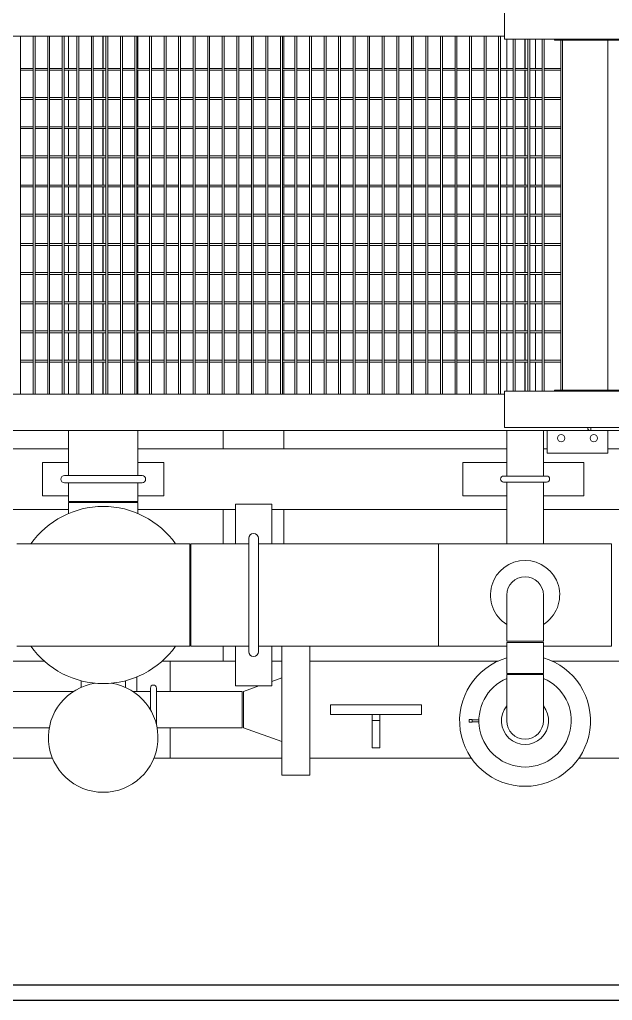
# Model space of a CAD drawing. Header units: millimetres. Extents: x 553637 to 584936, y 5008 to 53898.
# Drawn here: x 561090 to 562068, y 11144 to 12761 of the extents above; entities that cross this region are included whole.
import ezdxf

# ---------------------------------------------------------------- set-up
doc = ezdxf.new("R2010")
doc.units = ezdxf.units.MM
doc.header["$LTSCALE"] = 10
doc.header["$MEASUREMENT"] = 0
doc.layers.add('8', color=8, linetype='Continuous')

# ---------------------------------------------------------------- blocks, each defined once
blk = doc.blocks.new('A$C79EB0E72')
at = {"layer": '8', "lineweight": 25}
for points in [[(7675.2, -2410.1), (7675.2, -4775.1), (125, -4775.1), (125, -2410.1)], [(7650.2, -2410.1), (7650.2, -4750.1), (150, -4750.1), (150, -2410.1)]]:
    blk.add_lwpolyline(points, dxfattribs=at)
blk = doc.blocks.new('mf_900')
at = {"layer": '8', "lineweight": -2}
for p, q in [((192107.8, 8373), (192107.8, 8433)), ((192107.8, 8378), (189523.3, 8378)), ((191305.9, 8378), (191309.1, 8378)), ((191309.1, 7788), (191309.1, 8378)), ((191329.9, 7788), (191329.9, 8378)), ((191329.9, 8378), (191333.1, 8378)), ((191333.1, 7788), (191333.1, 8378)), ((191353.9, 7788), (191353.9, 8378)), ((191353.9, 8378), (191357.1, 8378)), ((191357.1, 7788), (191357.1, 8378)), ((191377.9, 7788), (191377.9, 8378)), ((191377.9, 8378), (191381.1, 8378)), ((191381.1, 7788), (191381.1, 8378)), ((191388.4, 8378), (191388.4, 8325.1)), ((191401.9, 7788), (191401.9, 8378)), ((191401.9, 8378), (191405.1, 8378)), ((191405.1, 7788), (191405.1, 8378)), ((191425.9, 7788), (191425.9, 8378)), ((191425.9, 8378), (191429.1, 8378)), ((191429.1, 7788), (191429.1, 8378)), ((191449.9, 7788), (191449.9, 8378)), ((191449.9, 8378), (191453.1, 8378)), ((191453.1, 7788), (191453.1, 8378)), ((191473.9, 7788), (191473.9, 8378)), ((191473.9, 8378), (191477.1, 8378)), ((191477.1, 7788), (191477.1, 8378)), ((191497.9, 7788), (191497.9, 8378)), ((191497.9, 8378), (191501.1, 8378)), ((191501.1, 7788), (191501.1, 8378)), ((191502.7, 8378), (191502.7, 8325.1)), ((191521.9, 7788), (191521.9, 8378)), ((191521.9, 8378), (191525.1, 8378)), ((191525.1, 7788), (191525.1, 8378)), ((191545.9, 7788), (191545.9, 8378)), ((191545.9, 8378), (191549.1, 8378)), ((191549.1, 7788), (191549.1, 8378)), ((191569.9, 7788), (191569.9, 8378)), ((191569.9, 8378), (191573.1, 8378)), ((191573.1, 7788), (191573.1, 8378)), ((191593.9, 7788), (191593.9, 8378)), ((191593.9, 8378), (191597.1, 8378)), ((191597.1, 7788), (191597.1, 8378)), ((191617.9, 7788), (191617.9, 8378)), ((191617.9, 8378), (191621.1, 8378)), ((191621.1, 7788), (191621.1, 8378)), ((191641.9, 7788), (191641.9, 8378)), ((191641.9, 8378), (191645.1, 8378)), ((191645.1, 7788), (191645.1, 8378)), ((191665.9, 7788), (191665.9, 8378)), ((191665.9, 8378), (191669.1, 8378)), ((191669.1, 7788), (191669.1, 8378)), ((191689.9, 7788), (191689.9, 8378)), ((191689.9, 8378), (191693.1, 8378)), ((191693.1, 7788), (191693.1, 8378)), ((191713.9, 7788), (191713.9, 8378)), ((191713.9, 8378), (191717.1, 8378)), ((191717.1, 7788), (191717.1, 8378)), ((191737.9, 7788), (191737.9, 8378)), ((191737.9, 8378), (191741.1, 8378)), ((191741.1, 7788), (191741.1, 8378)), ((191743.5, 8325.1), (191743.5, 8378)), ((191761.9, 7788), (191761.9, 8378)), ((191761.9, 8378), (191765.1, 8378)), ((191765.1, 7788), (191765.1, 8378)), ((191785.9, 7788), (191785.9, 8378)), ((191785.9, 8378), (191789.1, 8378)), ((191789.1, 7788), (191789.1, 8378)), ((191809.9, 7788), (191809.9, 8378)), ((191809.9, 8378), (191813.1, 8378)), ((191813.1, 7788), (191813.1, 8378)), ((191833.9, 7788), (191833.9, 8378)), ((191833.9, 8378), (191837.1, 8378)), ((191837.1, 7788), (191837.1, 8378)), ((191857.9, 7788), (191857.9, 8378)), ((191857.9, 8378), (191861.1, 8378)), ((191861.1, 7788), (191861.1, 8378)), ((191881.9, 7788), (191881.9, 8378)), ((191881.9, 8378), (191885.1, 8378)), ((191885.1, 7788), (191885.1, 8378)), ((191905.9, 7788), (191905.9, 8378)), ((191905.9, 8378), (191909.1, 8378)), ((191909.1, 7788), (191909.1, 8378)), ((191929.9, 7788), (191929.9, 8378)), ((191929.9, 8378), (191933.1, 8378)), ((191933.1, 7788), (191933.1, 8378)), ((191953.9, 7788), (191953.9, 8378)), ((191953.9, 8378), (191957.1, 8378)), ((191957.1, 7788), (191957.1, 8378)), ((191977.9, 7788), (191977.9, 8378)), ((191977.9, 8378), (191981.1, 8378)), ((191981.1, 7788), (191981.1, 8378)), ((192001.9, 7788), (192001.9, 8378)), ((192001.9, 8378), (192005.1, 8378)), ((192005.1, 7788), (192005.1, 8378)), ((192025.9, 7788), (192025.9, 8378)), ((192025.9, 8378), (192029.1, 8378)), ((192029.1, 7788), (192029.1, 8378)), ((192049.9, 7788), (192049.9, 8378)), ((192049.9, 8378), (192053.1, 8378)), ((192053.1, 7788), (192053.1, 8378)), ((192073.9, 7788), (192073.9, 8378)), ((192073.9, 8378), (192077.1, 8378)), ((192077.1, 7788), (192077.1, 8378)), ((192097.9, 7788), (192097.9, 8378)), ((192097.9, 8378), (192101.1, 8378)), ((192101.1, 7788), (192101.1, 8378)), ((192574.8, 8373), (192107.8, 8373)), ((192111.3, 8373), (192111.3, 8325.1)), ((192121.9, 7793), (192121.9, 8373)), ((192125.1, 7793), (192125.1, 8373)), ((192145.9, 7793), (192145.9, 8373)), ((192149.1, 7793), (192149.1, 8373)), ((192158.5, 8325.1), (192158.5, 8373)), ((192169.9, 7793), (192169.9, 8373)), ((192173.1, 7793), (192173.1, 8373)), ((192189.8, 8371.6), (192189.8, 8373)), ((192663.8, 8371.6), (192189.8, 8371.6)), ((192200.3, 7794.4), (192200.3, 8371.6)), ((192203.5, 7794.4), (192203.5, 8371.6)), ((192278.1, 7794.4), (192278.1, 8371.6)), ((191329.9, 8325.1), (191309.1, 8325.1)), ((191309.1, 8322), (191329.9, 8322)), ((191353.9, 8325.1), (191333.1, 8325.1)), ((191333.1, 8322), (191353.9, 8322)), ((191377.9, 8325.1), (191357.1, 8325.1)), ((191357.1, 8322), (191377.9, 8322)), ((191401.9, 8325.1), (191381.1, 8325.1)), ((191381.1, 8322), (191401.9, 8322)), ((191388.4, 8322), (191388.4, 8277)), ((191425.9, 8325.1), (191405.1, 8325.1)), ((191405.1, 8322), (191425.9, 8322)), ((191449.9, 8325.1), (191429.1, 8325.1)), ((191429.1, 8322), (191449.9, 8322)), ((191473.9, 8325.1), (191453.1, 8325.1)), ((191453.1, 8322), (191473.9, 8322)), ((191497.9, 8325.1), (191477.1, 8325.1)), ((191477.1, 8322), (191497.9, 8322)), ((191521.9, 8325.1), (191501.1, 8325.1)), ((191501.1, 8322), (191521.9, 8322)), ((191502.7, 8322), (191502.7, 8277)), ((191545.9, 8325.1), (191525.1, 8325.1)), ((191525.1, 8322), (191545.9, 8322)), ((191569.9, 8325.1), (191549.1, 8325.1)), ((191549.1, 8322), (191569.9, 8322)), ((191593.9, 8325.1), (191573.1, 8325.1)), ((191573.1, 8322), (191593.9, 8322)), ((191617.9, 8325.1), (191597.1, 8325.1)), ((191597.1, 8322), (191617.9, 8322)), ((191641.9, 8325.1), (191621.1, 8325.1)), ((191621.1, 8322), (191641.9, 8322)), ((191665.9, 8325.1), (191645.1, 8325.1)), ((191645.1, 8322), (191665.9, 8322)), ((191689.9, 8325.1), (191669.1, 8325.1)), ((191669.1, 8322), (191689.9, 8322)), ((191713.9, 8325.1), (191693.1, 8325.1)), ((191693.1, 8322), (191713.9, 8322)), ((191737.9, 8325.1), (191717.1, 8325.1)), ((191717.1, 8322), (191737.9, 8322)), ((191761.9, 8325.1), (191741.1, 8325.1)), ((191741.1, 8322), (191761.9, 8322)), ((191743.5, 8277), (191743.5, 8322)), ((191785.9, 8325.1), (191765.1, 8325.1)), ((191765.1, 8322), (191785.9, 8322)), ((191809.9, 8325.1), (191789.1, 8325.1)), ((191789.1, 8322), (191809.9, 8322)), ((191833.9, 8325.1), (191813.1, 8325.1)), ((191813.1, 8322), (191833.9, 8322)), ((191857.9, 8325.1), (191837.1, 8325.1)), ((191837.1, 8322), (191857.9, 8322)), ((191881.9, 8325.1), (191861.1, 8325.1)), ((191861.1, 8322), (191881.9, 8322)), ((191905.9, 8325.1), (191885.1, 8325.1)), ((191885.1, 8322), (191905.9, 8322)), ((191929.9, 8325.1), (191909.1, 8325.1)), ((191909.1, 8322), (191929.9, 8322)), ((191953.9, 8325.1), (191933.1, 8325.1)), ((191933.1, 8322), (191953.9, 8322)), ((191977.9, 8325.1), (191957.1, 8325.1)), ((191957.1, 8322), (191977.9, 8322)), ((192001.9, 8325.1), (191981.1, 8325.1)), ((191981.1, 8322), (192001.9, 8322)), ((192025.9, 8325.1), (192005.1, 8325.1)), ((192005.1, 8322), (192025.9, 8322)), ((192049.9, 8325.1), (192029.1, 8325.1)), ((192029.1, 8322), (192049.9, 8322)), ((192073.9, 8325.1), (192053.1, 8325.1)), ((192053.1, 8322), (192073.9, 8322)), ((192097.9, 8325.1), (192077.1, 8325.1)), ((192077.1, 8322), (192097.9, 8322)), ((192121.9, 8325.1), (192101.1, 8325.1)), ((192101.1, 8322), (192121.9, 8322)), ((192111.3, 8322), (192111.3, 8277)), ((192145.9, 8325.1), (192125.1, 8325.1)), ((192125.1, 8322), (192145.9, 8322)), ((192169.9, 8325.1), (192149.1, 8325.1)), ((192149.1, 8322), (192169.9, 8322)), ((192158.5, 8277), (192158.5, 8322)), ((192200.3, 8325.1), (192173.1, 8325.1)), ((192173.1, 8322), (192200.3, 8322)), ((191329.9, 8277), (191309.1, 8277)), ((191309.1, 8273.8), (191329.9, 8273.8)), ((191353.9, 8277), (191333.1, 8277)), ((191333.1, 8273.8), (191353.9, 8273.8)), ((191377.9, 8277), (191357.1, 8277)), ((191357.1, 8273.8), (191377.9, 8273.8)), ((191401.9, 8277), (191381.1, 8277)), ((191381.1, 8273.8), (191401.9, 8273.8)), ((191388.4, 8273.8), (191388.4, 8228.9)), ((191425.9, 8277), (191405.1, 8277)), ((191405.1, 8273.8), (191425.9, 8273.8)), ((191449.9, 8277), (191429.1, 8277)), ((191429.1, 8273.8), (191449.9, 8273.8)), ((191473.9, 8277), (191453.1, 8277)), ((191453.1, 8273.8), (191473.9, 8273.8)), ((191497.9, 8277), (191477.1, 8277)), ((191477.1, 8273.8), (191497.9, 8273.8)), ((191521.9, 8277), (191501.1, 8277)), ((191501.1, 8273.8), (191521.9, 8273.8)), ((191502.7, 8273.8), (191502.7, 8228.9)), ((191545.9, 8277), (191525.1, 8277)), ((191525.1, 8273.8), (191545.9, 8273.8)), ((191569.9, 8277), (191549.1, 8277)), ((191549.1, 8273.8), (191569.9, 8273.8)), ((191593.9, 8277), (191573.1, 8277)), ((191573.1, 8273.8), (191593.9, 8273.8)), ((191617.9, 8277), (191597.1, 8277)), ((191597.1, 8273.8), (191617.9, 8273.8)), ((191641.9, 8277), (191621.1, 8277)), ((191621.1, 8273.8), (191641.9, 8273.8)), ((191665.9, 8277), (191645.1, 8277)), ((191645.1, 8273.8), (191665.9, 8273.8)), ((191689.9, 8277), (191669.1, 8277)), ((191669.1, 8273.8), (191689.9, 8273.8)), ((191713.9, 8277), (191693.1, 8277)), ((191693.1, 8273.8), (191713.9, 8273.8)), ((191737.9, 8277), (191717.1, 8277)), ((191717.1, 8273.8), (191737.9, 8273.8)), ((191761.9, 8277), (191741.1, 8277)), ((191741.1, 8273.8), (191761.9, 8273.8)), ((191743.5, 8228.9), (191743.5, 8273.8)), ((191785.9, 8277), (191765.1, 8277)), ((191765.1, 8273.8), (191785.9, 8273.8)), ((191809.9, 8277), (191789.1, 8277)), ((191789.1, 8273.8), (191809.9, 8273.8)), ((191833.9, 8277), (191813.1, 8277)), ((191813.1, 8273.8), (191833.9, 8273.8)), ((191857.9, 8277), (191837.1, 8277)), ((191837.1, 8273.8), (191857.9, 8273.8)), ((191881.9, 8277), (191861.1, 8277)), ((191861.1, 8273.8), (191881.9, 8273.8)), ((191905.9, 8277), (191885.1, 8277)), ((191885.1, 8273.8), (191905.9, 8273.8)), ((191929.9, 8277), (191909.1, 8277)), ((191909.1, 8273.8), (191929.9, 8273.8)), ((191953.9, 8277), (191933.1, 8277)), ((191933.1, 8273.8), (191953.9, 8273.8)), ((191977.9, 8277), (191957.1, 8277)), ((191957.1, 8273.8), (191977.9, 8273.8)), ((192001.9, 8277), (191981.1, 8277)), ((191981.1, 8273.8), (192001.9, 8273.8)), ((192025.9, 8277), (192005.1, 8277)), ((192005.1, 8273.8), (192025.9, 8273.8)), ((192049.9, 8277), (192029.1, 8277)), ((192029.1, 8273.8), (192049.9, 8273.8)), ((192073.9, 8277), (192053.1, 8277)), ((192053.1, 8273.8), (192073.9, 8273.8)), ((192097.9, 8277), (192077.1, 8277)), ((192077.1, 8273.8), (192097.9, 8273.8)), ((192121.9, 8277), (192101.1, 8277)), ((192101.1, 8273.8), (192121.9, 8273.8)), ((192111.3, 8273.8), (192111.3, 8228.9)), ((192145.9, 8277), (192125.1, 8277)), ((192125.1, 8273.8), (192145.9, 8273.8)), ((192169.9, 8277), (192149.1, 8277)), ((192149.1, 8273.8), (192169.9, 8273.8)), ((192158.5, 8228.9), (192158.5, 8273.8)), ((192200.3, 8277), (192173.1, 8277)), ((192173.1, 8273.8), (192200.3, 8273.8)), ((191329.9, 8228.9), (191309.1, 8228.9)), ((191309.1, 8225.7), (191329.9, 8225.7)), ((191353.9, 8228.9), (191333.1, 8228.9)), ((191333.1, 8225.7), (191353.9, 8225.7)), ((191377.9, 8228.9), (191357.1, 8228.9)), ((191357.1, 8225.7), (191377.9, 8225.7)), ((191401.9, 8228.9), (191381.1, 8228.9)), ((191381.1, 8225.7), (191401.9, 8225.7)), ((191388.4, 8225.7), (191388.4, 8180.8)), ((191425.9, 8228.9), (191405.1, 8228.9)), ((191405.1, 8225.7), (191425.9, 8225.7)), ((191449.9, 8228.9), (191429.1, 8228.9)), ((191429.1, 8225.7), (191449.9, 8225.7)), ((191473.9, 8228.9), (191453.1, 8228.9)), ((191453.1, 8225.7), (191473.9, 8225.7)), ((191497.9, 8228.9), (191477.1, 8228.9)), ((191477.1, 8225.7), (191497.9, 8225.7)), ((191521.9, 8228.9), (191501.1, 8228.9)), ((191501.1, 8225.7), (191521.9, 8225.7)), ((191502.7, 8225.7), (191502.7, 8180.8)), ((191545.9, 8228.9), (191525.1, 8228.9)), ((191525.1, 8225.7), (191545.9, 8225.7)), ((191569.9, 8228.9), (191549.1, 8228.9)), ((191549.1, 8225.7), (191569.9, 8225.7)), ((191593.9, 8228.9), (191573.1, 8228.9)), ((191573.1, 8225.7), (191593.9, 8225.7)), ((191617.9, 8228.9), (191597.1, 8228.9)), ((191597.1, 8225.7), (191617.9, 8225.7)), ((191641.9, 8228.9), (191621.1, 8228.9)), ((191621.1, 8225.7), (191641.9, 8225.7)), ((191665.9, 8228.9), (191645.1, 8228.9)), ((191645.1, 8225.7), (191665.9, 8225.7)), ((191689.9, 8228.9), (191669.1, 8228.9)), ((191669.1, 8225.7), (191689.9, 8225.7)), ((191713.9, 8228.9), (191693.1, 8228.9)), ((191693.1, 8225.7), (191713.9, 8225.7)), ((191737.9, 8228.9), (191717.1, 8228.9)), ((191717.1, 8225.7), (191737.9, 8225.7)), ((191761.9, 8228.9), (191741.1, 8228.9)), ((191741.1, 8225.7), (191761.9, 8225.7)), ((191743.5, 8180.8), (191743.5, 8225.7)), ((191785.9, 8228.9), (191765.1, 8228.9)), ((191765.1, 8225.7), (191785.9, 8225.7)), ((191809.9, 8228.9), (191789.1, 8228.9)), ((191789.1, 8225.7), (191809.9, 8225.7)), ((191833.9, 8228.9), (191813.1, 8228.9)), ((191813.1, 8225.7), (191833.9, 8225.7)), ((191857.9, 8228.9), (191837.1, 8228.9)), ((191837.1, 8225.7), (191857.9, 8225.7)), ((191881.9, 8228.9), (191861.1, 8228.9)), ((191861.1, 8225.7), (191881.9, 8225.7)), ((191905.9, 8228.9), (191885.1, 8228.9)), ((191885.1, 8225.7), (191905.9, 8225.7)), ((191929.9, 8228.9), (191909.1, 8228.9)), ((191909.1, 8225.7), (191929.9, 8225.7)), ((191953.9, 8228.9), (191933.1, 8228.9)), ((191933.1, 8225.7), (191953.9, 8225.7)), ((191977.9, 8228.9), (191957.1, 8228.9)), ((191957.1, 8225.7), (191977.9, 8225.7)), ((192001.9, 8228.9), (191981.1, 8228.9)), ((191981.1, 8225.7), (192001.9, 8225.7)), ((192025.9, 8228.9), (192005.1, 8228.9)), ((192005.1, 8225.7), (192025.9, 8225.7)), ((192049.9, 8228.9), (192029.1, 8228.9)), ((192029.1, 8225.7), (192049.9, 8225.7)), ((192073.9, 8228.9), (192053.1, 8228.9)), ((192053.1, 8225.7), (192073.9, 8225.7)), ((192097.9, 8228.9), (192077.1, 8228.9)), ((192077.1, 8225.7), (192097.9, 8225.7)), ((192121.9, 8228.9), (192101.1, 8228.9)), ((192101.1, 8225.7), (192121.9, 8225.7)), ((192111.3, 8225.7), (192111.3, 8180.8)), ((192145.9, 8228.9), (192125.1, 8228.9)), ((192125.1, 8225.7), (192145.9, 8225.7)), ((192169.9, 8228.9), (192149.1, 8228.9)), ((192149.1, 8225.7), (192169.9, 8225.7)), ((192158.5, 8180.8), (192158.5, 8225.7)), ((192200.3, 8228.9), (192173.1, 8228.9)), ((192173.1, 8225.7), (192200.3, 8225.7)), ((191329.9, 8180.8), (191309.1, 8180.8)), ((191309.1, 8177.6), (191329.9, 8177.6)), ((191353.9, 8180.8), (191333.1, 8180.8)), ((191333.1, 8177.6), (191353.9, 8177.6)), ((191377.9, 8180.8), (191357.1, 8180.8)), ((191357.1, 8177.6), (191377.9, 8177.6)), ((191401.9, 8180.8), (191381.1, 8180.8)), ((191381.1, 8177.6), (191401.9, 8177.6)), ((191388.4, 8177.6), (191388.4, 8132.7)), ((191425.9, 8180.8), (191405.1, 8180.8)), ((191405.1, 8177.6), (191425.9, 8177.6)), ((191449.9, 8180.8), (191429.1, 8180.8)), ((191429.1, 8177.6), (191449.9, 8177.6)), ((191473.9, 8180.8), (191453.1, 8180.8)), ((191453.1, 8177.6), (191473.9, 8177.6)), ((191497.9, 8180.8), (191477.1, 8180.8)), ((191477.1, 8177.6), (191497.9, 8177.6)), ((191521.9, 8180.8), (191501.1, 8180.8)), ((191501.1, 8177.6), (191521.9, 8177.6)), ((191502.7, 8177.6), (191502.7, 8132.7)), ((191545.9, 8180.8), (191525.1, 8180.8)), ((191525.1, 8177.6), (191545.9, 8177.6)), ((191569.9, 8180.8), (191549.1, 8180.8)), ((191549.1, 8177.6), (191569.9, 8177.6)), ((191593.9, 8180.8), (191573.1, 8180.8)), ((191573.1, 8177.6), (191593.9, 8177.6)), ((191617.9, 8180.8), (191597.1, 8180.8)), ((191597.1, 8177.6), (191617.9, 8177.6)), ((191641.9, 8180.8), (191621.1, 8180.8)), ((191621.1, 8177.6), (191641.9, 8177.6)), ((191665.9, 8180.8), (191645.1, 8180.8)), ((191645.1, 8177.6), (191665.9, 8177.6)), ((191689.9, 8180.8), (191669.1, 8180.8)), ((191669.1, 8177.6), (191689.9, 8177.6)), ((191713.9, 8180.8), (191693.1, 8180.8)), ((191693.1, 8177.6), (191713.9, 8177.6)), ((191737.9, 8180.8), (191717.1, 8180.8)), ((191717.1, 8177.6), (191737.9, 8177.6)), ((191761.9, 8180.8), (191741.1, 8180.8)), ((191741.1, 8177.6), (191761.9, 8177.6)), ((191743.5, 8132.7), (191743.5, 8177.6)), ((191785.9, 8180.8), (191765.1, 8180.8)), ((191765.1, 8177.6), (191785.9, 8177.6)), ((191809.9, 8180.8), (191789.1, 8180.8)), ((191789.1, 8177.6), (191809.9, 8177.6)), ((191833.9, 8180.8), (191813.1, 8180.8)), ((191813.1, 8177.6), (191833.9, 8177.6)), ((191857.9, 8180.8), (191837.1, 8180.8)), ((191837.1, 8177.6), (191857.9, 8177.6)), ((191881.9, 8180.8), (191861.1, 8180.8)), ((191861.1, 8177.6), (191881.9, 8177.6)), ((191905.9, 8180.8), (191885.1, 8180.8)), ((191885.1, 8177.6), (191905.9, 8177.6)), ((191929.9, 8180.8), (191909.1, 8180.8)), ((191909.1, 8177.6), (191929.9, 8177.6)), ((191953.9, 8180.8), (191933.1, 8180.8)), ((191933.1, 8177.6), (191953.9, 8177.6)), ((191977.9, 8180.8), (191957.1, 8180.8)), ((191957.1, 8177.6), (191977.9, 8177.6)), ((192001.9, 8180.8), (191981.1, 8180.8)), ((191981.1, 8177.6), (192001.9, 8177.6)), ((192025.9, 8180.8), (192005.1, 8180.8)), ((192005.1, 8177.6), (192025.9, 8177.6)), ((192049.9, 8180.8), (192029.1, 8180.8)), ((192029.1, 8177.6), (192049.9, 8177.6)), ((192073.9, 8180.8), (192053.1, 8180.8)), ((192053.1, 8177.6), (192073.9, 8177.6)), ((192097.9, 8180.8), (192077.1, 8180.8)), ((192077.1, 8177.6), (192097.9, 8177.6)), ((192121.9, 8180.8), (192101.1, 8180.8)), ((192101.1, 8177.6), (192121.9, 8177.6)), ((192111.3, 8177.6), (192111.3, 8132.7)), ((192145.9, 8180.8), (192125.1, 8180.8)), ((192125.1, 8177.6), (192145.9, 8177.6)), ((192169.9, 8180.8), (192149.1, 8180.8)), ((192149.1, 8177.6), (192169.9, 8177.6)), ((192158.5, 8132.7), (192158.5, 8177.6)), ((192200.3, 8180.8), (192173.1, 8180.8)), ((192173.1, 8177.6), (192200.3, 8177.6)), ((191329.9, 8132.7), (191309.1, 8132.7)), ((191309.1, 8129.5), (191329.9, 8129.5)), ((191353.9, 8132.7), (191333.1, 8132.7)), ((191333.1, 8129.5), (191353.9, 8129.5)), ((191377.9, 8132.7), (191357.1, 8132.7)), ((191357.1, 8129.5), (191377.9, 8129.5)), ((191401.9, 8132.7), (191381.1, 8132.7)), ((191381.1, 8129.5), (191401.9, 8129.5)), ((191388.4, 8129.5), (191388.4, 8084.6)), ((191425.9, 8132.7), (191405.1, 8132.7)), ((191405.1, 8129.5), (191425.9, 8129.5)), ((191449.9, 8132.7), (191429.1, 8132.7)), ((191429.1, 8129.5), (191449.9, 8129.5)), ((191473.9, 8132.7), (191453.1, 8132.7)), ((191453.1, 8129.5), (191473.9, 8129.5)), ((191497.9, 8132.7), (191477.1, 8132.7)), ((191477.1, 8129.5), (191497.9, 8129.5)), ((191521.9, 8132.7), (191501.1, 8132.7)), ((191501.1, 8129.5), (191521.9, 8129.5)), ((191502.7, 8129.5), (191502.7, 8084.6)), ((191545.9, 8132.7), (191525.1, 8132.7)), ((191525.1, 8129.5), (191545.9, 8129.5)), ((191569.9, 8132.7), (191549.1, 8132.7)), ((191549.1, 8129.5), (191569.9, 8129.5)), ((191593.9, 8132.7), (191573.1, 8132.7)), ((191573.1, 8129.5), (191593.9, 8129.5)), ((191617.9, 8132.7), (191597.1, 8132.7)), ((191597.1, 8129.5), (191617.9, 8129.5)), ((191641.9, 8132.7), (191621.1, 8132.7)), ((191621.1, 8129.5), (191641.9, 8129.5)), ((191665.9, 8132.7), (191645.1, 8132.7)), ((191645.1, 8129.5), (191665.9, 8129.5)), ((191689.9, 8132.7), (191669.1, 8132.7)), ((191669.1, 8129.5), (191689.9, 8129.5)), ((191713.9, 8132.7), (191693.1, 8132.7)), ((191693.1, 8129.5), (191713.9, 8129.5)), ((191737.9, 8132.7), (191717.1, 8132.7)), ((191717.1, 8129.5), (191737.9, 8129.5)), ((191761.9, 8132.7), (191741.1, 8132.7)), ((191741.1, 8129.5), (191761.9, 8129.5)), ((191743.5, 8084.6), (191743.5, 8129.5)), ((191785.9, 8132.7), (191765.1, 8132.7)), ((191765.1, 8129.5), (191785.9, 8129.5)), ((191809.9, 8132.7), (191789.1, 8132.7)), ((191789.1, 8129.5), (191809.9, 8129.5)), ((191833.9, 8132.7), (191813.1, 8132.7)), ((191813.1, 8129.5), (191833.9, 8129.5)), ((191857.9, 8132.7), (191837.1, 8132.7)), ((191837.1, 8129.5), (191857.9, 8129.5)), ((191881.9, 8132.7), (191861.1, 8132.7)), ((191861.1, 8129.5), (191881.9, 8129.5)), ((191905.9, 8132.7), (191885.1, 8132.7)), ((191885.1, 8129.5), (191905.9, 8129.5)), ((191929.9, 8132.7), (191909.1, 8132.7)), ((191909.1, 8129.5), (191929.9, 8129.5)), ((191953.9, 8132.7), (191933.1, 8132.7)), ((191933.1, 8129.5), (191953.9, 8129.5)), ((191977.9, 8132.7), (191957.1, 8132.7)), ((191957.1, 8129.5), (191977.9, 8129.5)), ((192001.9, 8132.7), (191981.1, 8132.7)), ((191981.1, 8129.5), (192001.9, 8129.5)), ((192025.9, 8132.7), (192005.1, 8132.7)), ((192005.1, 8129.5), (192025.9, 8129.5)), ((192049.9, 8132.7), (192029.1, 8132.7)), ((192029.1, 8129.5), (192049.9, 8129.5)), ((192073.9, 8132.7), (192053.1, 8132.7)), ((192053.1, 8129.5), (192073.9, 8129.5)), ((192097.9, 8132.7), (192077.1, 8132.7)), ((192077.1, 8129.5), (192097.9, 8129.5)), ((192121.9, 8132.7), (192101.1, 8132.7)), ((192101.1, 8129.5), (192121.9, 8129.5)), ((192111.3, 8129.5), (192111.3, 8084.6)), ((192145.9, 8132.7), (192125.1, 8132.7)), ((192125.1, 8129.5), (192145.9, 8129.5)), ((192169.9, 8132.7), (192149.1, 8132.7)), ((192149.1, 8129.5), (192169.9, 8129.5)), ((192158.5, 8084.6), (192158.5, 8129.5)), ((192200.3, 8132.7), (192173.1, 8132.7)), ((192173.1, 8129.5), (192200.3, 8129.5)), ((191329.9, 8084.6), (191309.1, 8084.6)), ((191309.1, 8081.4), (191329.9, 8081.4)), ((191353.9, 8084.6), (191333.1, 8084.6)), ((191333.1, 8081.4), (191353.9, 8081.4)), ((191377.9, 8084.6), (191357.1, 8084.6)), ((191357.1, 8081.4), (191377.9, 8081.4)), ((191401.9, 8084.6), (191381.1, 8084.6)), ((191381.1, 8081.4), (191401.9, 8081.4)), ((191388.4, 8081.4), (191388.4, 8036.5)), ((191425.9, 8084.6), (191405.1, 8084.6)), ((191405.1, 8081.4), (191425.9, 8081.4)), ((191449.9, 8084.6), (191429.1, 8084.6)), ((191429.1, 8081.4), (191449.9, 8081.4)), ((191473.9, 8084.6), (191453.1, 8084.6)), ((191453.1, 8081.4), (191473.9, 8081.4)), ((191497.9, 8084.6), (191477.1, 8084.6)), ((191477.1, 8081.4), (191497.9, 8081.4)), ((191521.9, 8084.6), (191501.1, 8084.6)), ((191501.1, 8081.4), (191521.9, 8081.4)), ((191502.7, 8081.4), (191502.7, 8036.5)), ((191545.9, 8084.6), (191525.1, 8084.6)), ((191525.1, 8081.4), (191545.9, 8081.4)), ((191569.9, 8084.6), (191549.1, 8084.6)), ((191549.1, 8081.4), (191569.9, 8081.4)), ((191593.9, 8084.6), (191573.1, 8084.6)), ((191573.1, 8081.4), (191593.9, 8081.4)), ((191617.9, 8084.6), (191597.1, 8084.6)), ((191597.1, 8081.4), (191617.9, 8081.4)), ((191641.9, 8084.6), (191621.1, 8084.6)), ((191621.1, 8081.4), (191641.9, 8081.4)), ((191665.9, 8084.6), (191645.1, 8084.6)), ((191645.1, 8081.4), (191665.9, 8081.4)), ((191689.9, 8084.6), (191669.1, 8084.6)), ((191669.1, 8081.4), (191689.9, 8081.4)), ((191713.9, 8084.6), (191693.1, 8084.6)), ((191693.1, 8081.4), (191713.9, 8081.4)), ((191737.9, 8084.6), (191717.1, 8084.6)), ((191717.1, 8081.4), (191737.9, 8081.4)), ((191761.9, 8084.6), (191741.1, 8084.6)), ((191741.1, 8081.4), (191761.9, 8081.4)), ((191743.5, 8036.5), (191743.5, 8081.4)), ((191785.9, 8084.6), (191765.1, 8084.6)), ((191765.1, 8081.4), (191785.9, 8081.4)), ((191809.9, 8084.6), (191789.1, 8084.6)), ((191789.1, 8081.4), (191809.9, 8081.4)), ((191833.9, 8084.6), (191813.1, 8084.6)), ((191813.1, 8081.4), (191833.9, 8081.4)), ((191857.9, 8084.6), (191837.1, 8084.6)), ((191837.1, 8081.4), (191857.9, 8081.4)), ((191881.9, 8084.6), (191861.1, 8084.6)), ((191861.1, 8081.4), (191881.9, 8081.4)), ((191905.9, 8084.6), (191885.1, 8084.6)), ((191885.1, 8081.4), (191905.9, 8081.4)), ((191929.9, 8084.6), (191909.1, 8084.6)), ((191909.1, 8081.4), (191929.9, 8081.4)), ((191953.9, 8084.6), (191933.1, 8084.6)), ((191933.1, 8081.4), (191953.9, 8081.4)), ((191977.9, 8084.6), (191957.1, 8084.6)), ((191957.1, 8081.4), (191977.9, 8081.4)), ((192001.9, 8084.6), (191981.1, 8084.6)), ((191981.1, 8081.4), (192001.9, 8081.4)), ((192025.9, 8084.6), (192005.1, 8084.6)), ((192005.1, 8081.4), (192025.9, 8081.4)), ((192049.9, 8084.6), (192029.1, 8084.6)), ((192029.1, 8081.4), (192049.9, 8081.4)), ((192073.9, 8084.6), (192053.1, 8084.6)), ((192053.1, 8081.4), (192073.9, 8081.4)), ((192097.9, 8084.6), (192077.1, 8084.6)), ((192077.1, 8081.4), (192097.9, 8081.4)), ((192121.9, 8084.6), (192101.1, 8084.6)), ((192101.1, 8081.4), (192121.9, 8081.4)), ((192111.3, 8081.4), (192111.3, 8036.5)), ((192145.9, 8084.6), (192125.1, 8084.6)), ((192125.1, 8081.4), (192145.9, 8081.4)), ((192169.9, 8084.6), (192149.1, 8084.6)), ((192149.1, 8081.4), (192169.9, 8081.4)), ((192158.5, 8036.5), (192158.5, 8081.4)), ((192200.3, 8084.6), (192173.1, 8084.6)), ((192173.1, 8081.4), (192200.3, 8081.4)), ((191329.9, 8036.5), (191309.1, 8036.5)), ((191353.9, 8036.5), (191333.1, 8036.5)), ((191377.9, 8036.5), (191357.1, 8036.5)), ((191401.9, 8036.5), (191381.1, 8036.5)), ((191425.9, 8036.5), (191405.1, 8036.5)), ((191449.9, 8036.5), (191429.1, 8036.5)), ((191473.9, 8036.5), (191453.1, 8036.5)), ((191497.9, 8036.5), (191477.1, 8036.5)), ((191521.9, 8036.5), (191501.1, 8036.5)), ((191545.9, 8036.5), (191525.1, 8036.5)), ((191569.9, 8036.5), (191549.1, 8036.5)), ((191593.9, 8036.5), (191573.1, 8036.5)), ((191617.9, 8036.5), (191597.1, 8036.5)), ((191641.9, 8036.5), (191621.1, 8036.5)), ((191665.9, 8036.5), (191645.1, 8036.5)), ((191689.9, 8036.5), (191669.1, 8036.5)), ((191713.9, 8036.5), (191693.1, 8036.5)), ((191737.9, 8036.5), (191717.1, 8036.5)), ((191761.9, 8036.5), (191741.1, 8036.5)), ((191785.9, 8036.5), (191765.1, 8036.5)), ((191809.9, 8036.5), (191789.1, 8036.5)), ((191833.9, 8036.5), (191813.1, 8036.5)), ((191857.9, 8036.5), (191837.1, 8036.5)), ((191881.9, 8036.5), (191861.1, 8036.5)), ((191905.9, 8036.5), (191885.1, 8036.5)), ((191929.9, 8036.5), (191909.1, 8036.5)), ((191953.9, 8036.5), (191933.1, 8036.5)), ((191977.9, 8036.5), (191957.1, 8036.5)), ((192001.9, 8036.5), (191981.1, 8036.5)), ((192025.9, 8036.5), (192005.1, 8036.5)), ((192049.9, 8036.5), (192029.1, 8036.5)), ((192073.9, 8036.5), (192053.1, 8036.5)), ((192097.9, 8036.5), (192077.1, 8036.5)), ((192121.9, 8036.5), (192101.1, 8036.5)), ((192145.9, 8036.5), (192125.1, 8036.5)), ((192169.9, 8036.5), (192149.1, 8036.5)), ((192200.3, 8036.5), (192173.1, 8036.5)), ((191309.1, 8033.3), (191329.9, 8033.3)), ((191333.1, 8033.3), (191353.9, 8033.3)), ((191357.1, 8033.3), (191377.9, 8033.3)), ((191381.1, 8033.3), (191401.9, 8033.3)), ((191388.4, 8033.3), (191388.4, 7988.4)), ((191405.1, 8033.3), (191425.9, 8033.3)), ((191429.1, 8033.3), (191449.9, 8033.3)), ((191453.1, 8033.3), (191473.9, 8033.3)), ((191477.1, 8033.3), (191497.9, 8033.3)), ((191501.1, 8033.3), (191521.9, 8033.3)), ((191502.7, 8033.3), (191502.7, 7988.4)), ((191525.1, 8033.3), (191545.9, 8033.3)), ((191549.1, 8033.3), (191569.9, 8033.3)), ((191573.1, 8033.3), (191593.9, 8033.3)), ((191597.1, 8033.3), (191617.9, 8033.3)), ((191621.1, 8033.3), (191641.9, 8033.3)), ((191645.1, 8033.3), (191665.9, 8033.3)), ((191669.1, 8033.3), (191689.9, 8033.3)), ((191693.1, 8033.3), (191713.9, 8033.3)), ((191717.1, 8033.3), (191737.9, 8033.3)), ((191741.1, 8033.3), (191761.9, 8033.3)), ((191743.5, 7988.4), (191743.5, 8033.3)), ((191765.1, 8033.3), (191785.9, 8033.3)), ((191789.1, 8033.3), (191809.9, 8033.3)), ((191813.1, 8033.3), (191833.9, 8033.3)), ((191837.1, 8033.3), (191857.9, 8033.3)), ((191861.1, 8033.3), (191881.9, 8033.3)), ((191885.1, 8033.3), (191905.9, 8033.3)), ((191909.1, 8033.3), (191929.9, 8033.3)), ((191933.1, 8033.3), (191953.9, 8033.3)), ((191957.1, 8033.3), (191977.9, 8033.3)), ((191981.1, 8033.3), (192001.9, 8033.3)), ((192005.1, 8033.3), (192025.9, 8033.3)), ((192029.1, 8033.3), (192049.9, 8033.3)), ((192053.1, 8033.3), (192073.9, 8033.3)), ((192077.1, 8033.3), (192097.9, 8033.3)), ((192101.1, 8033.3), (192121.9, 8033.3)), ((192111.3, 8033.3), (192111.3, 7988.4)), ((192125.1, 8033.3), (192145.9, 8033.3)), ((192149.1, 8033.3), (192169.9, 8033.3)), ((192158.5, 7988.4), (192158.5, 8033.3)), ((192173.1, 8033.3), (192200.3, 8033.3)), ((191329.9, 7988.4), (191309.1, 7988.4)), ((191353.9, 7988.4), (191333.1, 7988.4)), ((191377.9, 7988.4), (191357.1, 7988.4)), ((191401.9, 7988.4), (191381.1, 7988.4)), ((191425.9, 7988.4), (191405.1, 7988.4)), ((191449.9, 7988.4), (191429.1, 7988.4)), ((191473.9, 7988.4), (191453.1, 7988.4)), ((191497.9, 7988.4), (191477.1, 7988.4)), ((191521.9, 7988.4), (191501.1, 7988.4)), ((191545.9, 7988.4), (191525.1, 7988.4)), ((191569.9, 7988.4), (191549.1, 7988.4)), ((191593.9, 7988.4), (191573.1, 7988.4)), ((191617.9, 7988.4), (191597.1, 7988.4)), ((191641.9, 7988.4), (191621.1, 7988.4)), ((191665.9, 7988.4), (191645.1, 7988.4)), ((191689.9, 7988.4), (191669.1, 7988.4)), ((191713.9, 7988.4), (191693.1, 7988.4)), ((191737.9, 7988.4), (191717.1, 7988.4)), ((191761.9, 7988.4), (191741.1, 7988.4)), ((191785.9, 7988.4), (191765.1, 7988.4)), ((191809.9, 7988.4), (191789.1, 7988.4)), ((191833.9, 7988.4), (191813.1, 7988.4)), ((191857.9, 7988.4), (191837.1, 7988.4)), ((191881.9, 7988.4), (191861.1, 7988.4)), ((191905.9, 7988.4), (191885.1, 7988.4)), ((191929.9, 7988.4), (191909.1, 7988.4)), ((191953.9, 7988.4), (191933.1, 7988.4)), ((191977.9, 7988.4), (191957.1, 7988.4)), ((192001.9, 7988.4), (191981.1, 7988.4)), ((192025.9, 7988.4), (192005.1, 7988.4)), ((192049.9, 7988.4), (192029.1, 7988.4)), ((192073.9, 7988.4), (192053.1, 7988.4)), ((192097.9, 7988.4), (192077.1, 7988.4)), ((192121.9, 7988.4), (192101.1, 7988.4)), ((192145.9, 7988.4), (192125.1, 7988.4)), ((192169.9, 7988.4), (192149.1, 7988.4)), ((192200.3, 7988.4), (192173.1, 7988.4)), ((191309.1, 7985.2), (191329.9, 7985.2)), ((191333.1, 7985.2), (191353.9, 7985.2)), ((191357.1, 7985.2), (191377.9, 7985.2)), ((191381.1, 7985.2), (191401.9, 7985.2)), ((191388.4, 7985.2), (191388.4, 7940.3)), ((191405.1, 7985.2), (191425.9, 7985.2)), ((191429.1, 7985.2), (191449.9, 7985.2)), ((191453.1, 7985.2), (191473.9, 7985.2)), ((191477.1, 7985.2), (191497.9, 7985.2)), ((191501.1, 7985.2), (191521.9, 7985.2)), ((191502.7, 7985.2), (191502.7, 7940.3)), ((191525.1, 7985.2), (191545.9, 7985.2)), ((191549.1, 7985.2), (191569.9, 7985.2)), ((191573.1, 7985.2), (191593.9, 7985.2)), ((191597.1, 7985.2), (191617.9, 7985.2)), ((191621.1, 7985.2), (191641.9, 7985.2)), ((191645.1, 7985.2), (191665.9, 7985.2)), ((191669.1, 7985.2), (191689.9, 7985.2)), ((191693.1, 7985.2), (191713.9, 7985.2)), ((191717.1, 7985.2), (191737.9, 7985.2)), ((191741.1, 7985.2), (191761.9, 7985.2)), ((191743.5, 7940.3), (191743.5, 7985.2)), ((191765.1, 7985.2), (191785.9, 7985.2)), ((191789.1, 7985.2), (191809.9, 7985.2)), ((191813.1, 7985.2), (191833.9, 7985.2)), ((191837.1, 7985.2), (191857.9, 7985.2)), ((191861.1, 7985.2), (191881.9, 7985.2)), ((191885.1, 7985.2), (191905.9, 7985.2)), ((191909.1, 7985.2), (191929.9, 7985.2)), ((191933.1, 7985.2), (191953.9, 7985.2)), ((191957.1, 7985.2), (191977.9, 7985.2)), ((191981.1, 7985.2), (192001.9, 7985.2)), ((192005.1, 7985.2), (192025.9, 7985.2)), ((192029.1, 7985.2), (192049.9, 7985.2)), ((192053.1, 7985.2), (192073.9, 7985.2)), ((192077.1, 7985.2), (192097.9, 7985.2)), ((192101.1, 7985.2), (192121.9, 7985.2)), ((192111.3, 7985.2), (192111.3, 7940.3)), ((192125.1, 7985.2), (192145.9, 7985.2)), ((192149.1, 7985.2), (192169.9, 7985.2)), ((192158.5, 7940.3), (192158.5, 7985.2)), ((192173.1, 7985.2), (192200.3, 7985.2)), ((191329.9, 7940.3), (191309.1, 7940.3)), ((191353.9, 7940.3), (191333.1, 7940.3)), ((191377.9, 7940.3), (191357.1, 7940.3)), ((191401.9, 7940.3), (191381.1, 7940.3)), ((191425.9, 7940.3), (191405.1, 7940.3)), ((191449.9, 7940.3), (191429.1, 7940.3)), ((191473.9, 7940.3), (191453.1, 7940.3)), ((191497.9, 7940.3), (191477.1, 7940.3)), ((191521.9, 7940.3), (191501.1, 7940.3)), ((191545.9, 7940.3), (191525.1, 7940.3)), ((191569.9, 7940.3), (191549.1, 7940.3)), ((191593.9, 7940.3), (191573.1, 7940.3)), ((191617.9, 7940.3), (191597.1, 7940.3)), ((191641.9, 7940.3), (191621.1, 7940.3)), ((191665.9, 7940.3), (191645.1, 7940.3)), ((191689.9, 7940.3), (191669.1, 7940.3)), ((191713.9, 7940.3), (191693.1, 7940.3)), ((191737.9, 7940.3), (191717.1, 7940.3)), ((191761.9, 7940.3), (191741.1, 7940.3)), ((191785.9, 7940.3), (191765.1, 7940.3)), ((191809.9, 7940.3), (191789.1, 7940.3)), ((191833.9, 7940.3), (191813.1, 7940.3)), ((191857.9, 7940.3), (191837.1, 7940.3)), ((191881.9, 7940.3), (191861.1, 7940.3)), ((191905.9, 7940.3), (191885.1, 7940.3)), ((191929.9, 7940.3), (191909.1, 7940.3)), ((191953.9, 7940.3), (191933.1, 7940.3)), ((191977.9, 7940.3), (191957.1, 7940.3)), ((192001.9, 7940.3), (191981.1, 7940.3)), ((192025.9, 7940.3), (192005.1, 7940.3)), ((192049.9, 7940.3), (192029.1, 7940.3)), ((192073.9, 7940.3), (192053.1, 7940.3)), ((192097.9, 7940.3), (192077.1, 7940.3)), ((192121.9, 7940.3), (192101.1, 7940.3)), ((192145.9, 7940.3), (192125.1, 7940.3)), ((192169.9, 7940.3), (192149.1, 7940.3)), ((192200.3, 7940.3), (192173.1, 7940.3)), ((191309.1, 7937.1), (191329.9, 7937.1)), ((191333.1, 7937.1), (191353.9, 7937.1)), ((191357.1, 7937.1), (191377.9, 7937.1)), ((191381.1, 7937.1), (191401.9, 7937.1)), ((191388.4, 7937.1), (191388.4, 7892.2)), ((191405.1, 7937.1), (191425.9, 7937.1)), ((191429.1, 7937.1), (191449.9, 7937.1)), ((191453.1, 7937.1), (191473.9, 7937.1)), ((191477.1, 7937.1), (191497.9, 7937.1)), ((191501.1, 7937.1), (191521.9, 7937.1)), ((191502.7, 7937.1), (191502.7, 7892.2)), ((191525.1, 7937.1), (191545.9, 7937.1)), ((191549.1, 7937.1), (191569.9, 7937.1)), ((191573.1, 7937.1), (191593.9, 7937.1)), ((191597.1, 7937.1), (191617.9, 7937.1)), ((191621.1, 7937.1), (191641.9, 7937.1)), ((191645.1, 7937.1), (191665.9, 7937.1)), ((191669.1, 7937.1), (191689.9, 7937.1)), ((191693.1, 7937.1), (191713.9, 7937.1)), ((191717.1, 7937.1), (191737.9, 7937.1)), ((191741.1, 7937.1), (191761.9, 7937.1)), ((191743.5, 7892.2), (191743.5, 7937.1)), ((191765.1, 7937.1), (191785.9, 7937.1)), ((191789.1, 7937.1), (191809.9, 7937.1)), ((191813.1, 7937.1), (191833.9, 7937.1)), ((191837.1, 7937.1), (191857.9, 7937.1)), ((191861.1, 7937.1), (191881.9, 7937.1)), ((191885.1, 7937.1), (191905.9, 7937.1)), ((191909.1, 7937.1), (191929.9, 7937.1)), ((191933.1, 7937.1), (191953.9, 7937.1)), ((191957.1, 7937.1), (191977.9, 7937.1)), ((191981.1, 7937.1), (192001.9, 7937.1)), ((192005.1, 7937.1), (192025.9, 7937.1)), ((192029.1, 7937.1), (192049.9, 7937.1)), ((192053.1, 7937.1), (192073.9, 7937.1)), ((192077.1, 7937.1), (192097.9, 7937.1)), ((192101.1, 7937.1), (192121.9, 7937.1)), ((192111.3, 7937.1), (192111.3, 7892.2)), ((192125.1, 7937.1), (192145.9, 7937.1)), ((192149.1, 7937.1), (192169.9, 7937.1)), ((192158.5, 7892.2), (192158.5, 7937.1)), ((192173.1, 7937.1), (192200.3, 7937.1)), ((191329.9, 7892.2), (191309.1, 7892.2)), ((191353.9, 7892.2), (191333.1, 7892.2)), ((191377.9, 7892.2), (191357.1, 7892.2)), ((191401.9, 7892.2), (191381.1, 7892.2)), ((191425.9, 7892.2), (191405.1, 7892.2)), ((191449.9, 7892.2), (191429.1, 7892.2)), ((191473.9, 7892.2), (191453.1, 7892.2)), ((191497.9, 7892.2), (191477.1, 7892.2)), ((191521.9, 7892.2), (191501.1, 7892.2)), ((191545.9, 7892.2), (191525.1, 7892.2)), ((191569.9, 7892.2), (191549.1, 7892.2)), ((191593.9, 7892.2), (191573.1, 7892.2)), ((191617.9, 7892.2), (191597.1, 7892.2)), ((191641.9, 7892.2), (191621.1, 7892.2)), ((191665.9, 7892.2), (191645.1, 7892.2)), ((191689.9, 7892.2), (191669.1, 7892.2)), ((191713.9, 7892.2), (191693.1, 7892.2)), ((191737.9, 7892.2), (191717.1, 7892.2)), ((191761.9, 7892.2), (191741.1, 7892.2)), ((191785.9, 7892.2), (191765.1, 7892.2)), ((191809.9, 7892.2), (191789.1, 7892.2)), ((191833.9, 7892.2), (191813.1, 7892.2)), ((191857.9, 7892.2), (191837.1, 7892.2)), ((191881.9, 7892.2), (191861.1, 7892.2)), ((191905.9, 7892.2), (191885.1, 7892.2)), ((191929.9, 7892.2), (191909.1, 7892.2)), ((191953.9, 7892.2), (191933.1, 7892.2)), ((191977.9, 7892.2), (191957.1, 7892.2)), ((192001.9, 7892.2), (191981.1, 7892.2)), ((192025.9, 7892.2), (192005.1, 7892.2)), ((192049.9, 7892.2), (192029.1, 7892.2)), ((192073.9, 7892.2), (192053.1, 7892.2)), ((192097.9, 7892.2), (192077.1, 7892.2)), ((192121.9, 7892.2), (192101.1, 7892.2)), ((192145.9, 7892.2), (192125.1, 7892.2)), ((192169.9, 7892.2), (192149.1, 7892.2)), ((192200.3, 7892.2), (192173.1, 7892.2)), ((191309.1, 7889), (191329.9, 7889)), ((191333.1, 7889), (191353.9, 7889)), ((191357.1, 7889), (191377.9, 7889)), ((191381.1, 7889), (191401.9, 7889)), ((191388.4, 7889), (191388.4, 7844)), ((191405.1, 7889), (191425.9, 7889)), ((191429.1, 7889), (191449.9, 7889)), ((191453.1, 7889), (191473.9, 7889)), ((191477.1, 7889), (191497.9, 7889)), ((191501.1, 7889), (191521.9, 7889)), ((191502.7, 7889), (191502.7, 7844)), ((191525.1, 7889), (191545.9, 7889)), ((191549.1, 7889), (191569.9, 7889)), ((191573.1, 7889), (191593.9, 7889)), ((191597.1, 7889), (191617.9, 7889)), ((191621.1, 7889), (191641.9, 7889)), ((191645.1, 7889), (191665.9, 7889)), ((191669.1, 7889), (191689.9, 7889)), ((191693.1, 7889), (191713.9, 7889)), ((191717.1, 7889), (191737.9, 7889)), ((191741.1, 7889), (191761.9, 7889)), ((191743.5, 7844), (191743.5, 7889)), ((191765.1, 7889), (191785.9, 7889)), ((191789.1, 7889), (191809.9, 7889)), ((191813.1, 7889), (191833.9, 7889)), ((191837.1, 7889), (191857.9, 7889)), ((191861.1, 7889), (191881.9, 7889)), ((191885.1, 7889), (191905.9, 7889)), ((191909.1, 7889), (191929.9, 7889)), ((191933.1, 7889), (191953.9, 7889)), ((191957.1, 7889), (191977.9, 7889)), ((191981.1, 7889), (192001.9, 7889)), ((192005.1, 7889), (192025.9, 7889)), ((192029.1, 7889), (192049.9, 7889)), ((192053.1, 7889), (192073.9, 7889)), ((192077.1, 7889), (192097.9, 7889)), ((192101.1, 7889), (192121.9, 7889)), ((192111.3, 7889), (192111.3, 7844)), ((192125.1, 7889), (192145.9, 7889)), ((192149.1, 7889), (192169.9, 7889)), ((192158.5, 7844), (192158.5, 7889)), ((192173.1, 7889), (192200.3, 7889)), ((191329.9, 7844), (191309.1, 7844)), ((191353.9, 7844), (191333.1, 7844)), ((191377.9, 7844), (191357.1, 7844)), ((191401.9, 7844), (191381.1, 7844)), ((191425.9, 7844), (191405.1, 7844)), ((191449.9, 7844), (191429.1, 7844)), ((191473.9, 7844), (191453.1, 7844)), ((191497.9, 7844), (191477.1, 7844)), ((191521.9, 7844), (191501.1, 7844)), ((191545.9, 7844), (191525.1, 7844)), ((191569.9, 7844), (191549.1, 7844)), ((191593.9, 7844), (191573.1, 7844)), ((191617.9, 7844), (191597.1, 7844)), ((191641.9, 7844), (191621.1, 7844)), ((191665.9, 7844), (191645.1, 7844)), ((191689.9, 7844), (191669.1, 7844)), ((191713.9, 7844), (191693.1, 7844)), ((191737.9, 7844), (191717.1, 7844)), ((191761.9, 7844), (191741.1, 7844)), ((191785.9, 7844), (191765.1, 7844)), ((191809.9, 7844), (191789.1, 7844)), ((191833.9, 7844), (191813.1, 7844)), ((191857.9, 7844), (191837.1, 7844)), ((191881.9, 7844), (191861.1, 7844)), ((191905.9, 7844), (191885.1, 7844)), ((191929.9, 7844), (191909.1, 7844)), ((191953.9, 7844), (191933.1, 7844)), ((191977.9, 7844), (191957.1, 7844)), ((192001.9, 7844), (191981.1, 7844)), ((192025.9, 7844), (192005.1, 7844)), ((192049.9, 7844), (192029.1, 7844)), ((192073.9, 7844), (192053.1, 7844)), ((192097.9, 7844), (192077.1, 7844)), ((192121.9, 7844), (192101.1, 7844)), ((192145.9, 7844), (192125.1, 7844)), ((192169.9, 7844), (192149.1, 7844)), ((192200.3, 7844), (192173.1, 7844)), ((191309.1, 7840.9), (191329.9, 7840.9)), ((191333.1, 7840.9), (191353.9, 7840.9)), ((191357.1, 7840.9), (191377.9, 7840.9)), ((191381.1, 7840.9), (191401.9, 7840.9)), ((191388.4, 7840.9), (191388.4, 7788)), ((191405.1, 7840.9), (191425.9, 7840.9)), ((191429.1, 7840.9), (191449.9, 7840.9)), ((191453.1, 7840.9), (191473.9, 7840.9)), ((191477.1, 7840.9), (191497.9, 7840.9)), ((191501.1, 7840.9), (191521.9, 7840.9)), ((191502.7, 7840.9), (191502.7, 7788)), ((191525.1, 7840.9), (191545.9, 7840.9)), ((191549.1, 7840.9), (191569.9, 7840.9)), ((191573.1, 7840.9), (191593.9, 7840.9)), ((191597.1, 7840.9), (191617.9, 7840.9)), ((191621.1, 7840.9), (191641.9, 7840.9)), ((191645.1, 7840.9), (191665.9, 7840.9)), ((191669.1, 7840.9), (191689.9, 7840.9)), ((191693.1, 7840.9), (191713.9, 7840.9)), ((191717.1, 7840.9), (191737.9, 7840.9)), ((191741.1, 7840.9), (191761.9, 7840.9)), ((191743.5, 7788), (191743.5, 7840.9)), ((191765.1, 7840.9), (191785.9, 7840.9)), ((191789.1, 7840.9), (191809.9, 7840.9)), ((191813.1, 7840.9), (191833.9, 7840.9)), ((191837.1, 7840.9), (191857.9, 7840.9)), ((191861.1, 7840.9), (191881.9, 7840.9)), ((191885.1, 7840.9), (191905.9, 7840.9)), ((191909.1, 7840.9), (191929.9, 7840.9)), ((191933.1, 7840.9), (191953.9, 7840.9)), ((191957.1, 7840.9), (191977.9, 7840.9)), ((191981.1, 7840.9), (192001.9, 7840.9)), ((192005.1, 7840.9), (192025.9, 7840.9)), ((192029.1, 7840.9), (192049.9, 7840.9)), ((192053.1, 7840.9), (192073.9, 7840.9)), ((192077.1, 7840.9), (192097.9, 7840.9)), ((192101.1, 7840.9), (192121.9, 7840.9)), ((192111.3, 7840.9), (192111.3, 7793)), ((192125.1, 7840.9), (192145.9, 7840.9)), ((192149.1, 7840.9), (192169.9, 7840.9)), ((192158.5, 7793), (192158.5, 7840.9)), ((192173.1, 7840.9), (192200.3, 7840.9)), ((192663.8, 7794.4), (192189.8, 7794.4)), ((192189.8, 7794.4), (192189.8, 7793)), ((192107.8, 7788), (189523.3, 7788)), ((192107.8, 7793), (192107.8, 7733)), ((192574.8, 7793), (192107.8, 7793)), ((193254.8, 7733), (192107.8, 7733)), ((192244.8, 7733), (192244.8, 7732)), ((192249.8, 7728), (192249.8, 7733)), ((192248.7, 7728), (189382.4, 7728)), ((191388.4, 7728), (191388.4, 7653.9)), ((191502.7, 7728), (191502.7, 7653.9)), ((191643.5, 7697.9), (191643.5, 7728)), ((191743.5, 7697.9), (191743.5, 7728)), ((192111.3, 7728), (192111.3, 7652.9)), ((192171.7, 7728), (192171.7, 7652.9)), ((192178, 7690.5), (192178, 7728)), ((192178, 7697.9), (192178, 7728)), ((192248.8, 7728), (192249.8, 7728)), ((192443.5, 7728), (192249.8, 7728)), ((192278, 7728), (192278, 7690.5)), ((192278.1, 7697.9), (192278.1, 7728)), ((191388.4, 7697.9), (191193.5, 7697.9)), ((192111.3, 7697.9), (191502.7, 7697.9)), ((192178, 7697.9), (192171.7, 7697.9)), ((192591.3, 7697.9), (192278, 7697.9)), ((192278, 7690.5), (192178, 7690.5)), ((191345.5, 7620.4), (191345.5, 7675.4)), ((191345.5, 7675.4), (191388.4, 7675.4)), ((191502.7, 7675.4), (191545.5, 7675.4)), ((191545.5, 7675.4), (191545.5, 7620.4)), ((192038.7, 7620.4), (192038.7, 7675.4)), ((192038.7, 7675.4), (192111.3, 7675.4)), ((192171.7, 7675.4), (192238.7, 7675.4)), ((192238.7, 7675.4), (192238.7, 7620.4)), ((191509.5, 7653.9), (191381.5, 7653.9)), ((192177, 7652.9), (192106, 7652.9)), ((191381.5, 7641.9), (191509.5, 7641.9)), ((191388.4, 7641.9), (191388.4, 7611.2)), ((191502.7, 7641.9), (191502.7, 7611.2)), ((192106, 7642.9), (192177, 7642.9)), ((192111.3, 7642.9), (192111.3, 7541)), ((192171.7, 7642.9), (192171.7, 7541)), ((191345.5, 7620.4), (191388.4, 7620.4)), ((191502.7, 7620.4), (191545.5, 7620.4)), ((192038.7, 7620.4), (192111.3, 7620.4)), ((192171.7, 7620.4), (192238.7, 7620.4)), ((191502.7, 7611.2), (191388.4, 7611.2)), ((191502.7, 7609.2), (191388.4, 7609.2)), ((191388.4, 7609.2), (191388.4, 7591.2)), ((191502.7, 7591.2), (191502.7, 7609.2)), ((191663.5, 7606.8), (191723.5, 7606.8)), ((191663.5, 7606.8), (191663.5, 7541)), ((191723.5, 7606.8), (191723.5, 7541)), ((191388.4, 7597.8), (191173.5, 7597.8)), ((191663.5, 7597.8), (191502.7, 7597.8)), ((191643.5, 7541), (191643.5, 7597.8)), ((191643.5, 7597.8), (191663.5, 7597.8)), ((191723.5, 7597.8), (191743.5, 7597.8)), ((192111.3, 7597.8), (191723.5, 7597.8)), ((191743.5, 7541), (191743.5, 7597.8)), ((192591.3, 7597.8), (192171.7, 7597.8)), ((191588.3, 7541), (191302.8, 7541)), ((191588.3, 7372.7), (191588.3, 7541)), ((191590.3, 7372.7), (191590.3, 7541)), ((191685.5, 7541), (191590.3, 7541)), ((191685.5, 7550.3), (191685.5, 7363.3)), ((191701.5, 7363.3), (191701.5, 7550.3)), ((192284.3, 7541), (191701.5, 7541)), ((191998.8, 7541), (191998.8, 7372.7)), ((192284.3, 7372.7), (192284.3, 7541)), ((192111.3, 7456.8), (192111.3, 7380.6)), ((192171.7, 7380.6), (192171.7, 7456.8)), ((192111.3, 7380.6), (192171.7, 7380.6)), ((192111.3, 7378.6), (192171.7, 7378.6)), ((192111.3, 7327.6), (192111.3, 7378.6)), ((192171.7, 7327.6), (192171.7, 7378.6)), ((191588.3, 7372.7), (191302.8, 7372.7)), ((191685.5, 7372.7), (191590.3, 7372.7)), ((191643.5, 7347.8), (191643.5, 7372.7)), ((191663.5, 7372.7), (191663.5, 7306.8)), ((192111.3, 7372.7), (191701.5, 7372.7)), ((191723.5, 7372.7), (191723.5, 7306.8)), ((191740.2, 7372.7), (191740.2, 7159.9)), ((191786.2, 7159.9), (191786.2, 7372.7)), ((192284.3, 7372.7), (192171.7, 7372.7)), ((191348.3, 7347.8), (191173.5, 7347.8)), ((191542.7, 7347.8), (191663.5, 7347.8)), ((191555.9, 7298), (191555.9, 7347.8)), ((191740.2, 7347.8), (191723.5, 7347.8)), ((192097.1, 7347.8), (191786.2, 7347.8)), ((192762.5, 7347.8), (192185.9, 7347.8)), ((192171.7, 7327.6), (192111.3, 7327.6)), ((192171.7, 7325.6), (192111.3, 7325.6)), ((192111.3, 7325.6), (192111.3, 7249.4)), ((192171.7, 7249.4), (192171.7, 7325.6)), ((191408.9, 7315.4), (191408.9, 7304.6)), ((191482.1, 7315.4), (191482.1, 7304.6)), ((191500.9, 7298), (191500.9, 7321.7)), ((191723.5, 7314.3), (191740.2, 7320.2)), ((190993.4, 7298), (191396.7, 7298)), ((191494.3, 7298), (191523.4, 7298)), ((191523.4, 7303.3), (191523.4, 7267.8)), ((191533.4, 7243.2), (191533.4, 7303.3)), ((191533.4, 7298), (191674.7, 7298)), ((191723.5, 7306.8), (191663.5, 7306.8)), ((191674.7, 7298), (191674.7, 7237.7)), ((191676.7, 7298), (191702, 7306.8)), ((191676.7, 7298), (191676.7, 7237.7)), ((191820.5, 7275.8), (191820.5, 7259.9)), ((191820.5, 7275.8), (191970.5, 7275.8)), ((191970.5, 7275.8), (191970.5, 7259.9)), ((191820.5, 7259.9), (191970.5, 7259.9)), ((191889.2, 7259.9), (191889.2, 7204.9)), ((191889.2, 7249.9), (191901.9, 7249.9)), ((191901.9, 7259.9), (191901.9, 7204.9)), ((192049.3, 7251.8), (192054.1, 7251.8)), ((192049.3, 7247), (192049.3, 7251.8)), ((192054.1, 7247), (192049.3, 7247)), ((192054.1, 7247), (192054.1, 7251.8)), ((192054.1, 7251.2), (192065.3, 7251.2)), ((192065.3, 7247.6), (192054.1, 7247.6)), ((192065.3, 7247.6), (192065.3, 7251.2)), ((190993.4, 7237.7), (191356.5, 7237.7)), ((191534.5, 7237.7), (191674.7, 7237.7)), ((191555.9, 7187.8), (191555.9, 7237.7)), ((191676.7, 7237.7), (191740.2, 7215.5)), ((191889.2, 7204.9), (191901.9, 7204.9)), ((191361.7, 7187.8), (190929.3, 7187.8)), ((191740.2, 7187.8), (191529.3, 7187.8)), ((192052.9, 7187.8), (191786.2, 7187.8)), ((192872.5, 7187.8), (192230.2, 7187.8)), ((191786.2, 7159.9), (191740.2, 7159.9))]:
    blk.add_line(p, q, dxfattribs=at)
at = {"layer": '8'}
for p, q in [((191445.5, 8325.1), (191445.5, 8378)), ((192141.5, 8325.1), (192141.5, 8373)), ((191445.5, 8277), (191445.5, 8322)), ((192141.5, 8277), (192141.5, 8322)), ((191445.5, 8228.9), (191445.5, 8273.8)), ((192141.5, 8228.9), (192141.5, 8273.8)), ((191445.5, 8180.8), (191445.5, 8225.7)), ((192141.5, 8180.8), (192141.5, 8225.7)), ((191445.5, 8132.7), (191445.5, 8177.6)), ((192141.5, 8132.7), (192141.5, 8177.6)), ((191445.5, 8084.6), (191445.5, 8129.5)), ((192141.5, 8084.6), (192141.5, 8129.5)), ((191445.5, 8036.5), (191445.5, 8081.4)), ((192141.5, 8036.5), (192141.5, 8081.4)), ((191445.5, 7988.4), (191445.5, 8033.3)), ((192141.5, 7988.4), (192141.5, 8033.3)), ((191445.5, 7940.3), (191445.5, 7985.2)), ((192141.5, 7940.3), (192141.5, 7985.2)), ((191445.5, 7892.2), (191445.5, 7937.1)), ((192141.5, 7892.2), (192141.5, 7937.1)), ((191445.5, 7844), (191445.5, 7889)), ((192141.5, 7844), (192141.5, 7889)), ((191445.5, 7788), (191445.5, 7840.9)), ((192141.5, 7793), (192141.5, 7840.9))]:
    blk.add_line(p, q, dxfattribs=at)
at = {"layer": '8', "lineweight": -2}
for centre in [(192201, 7715.5), (192255, 7715.5)]:
    blk.add_circle(centre, 6, dxfattribs=at)
for centre, radius, start, end in [((192248.8, 7732), 4, 180, 270), ((191509.5, 7647.9), 6, 270, 90), ((192106, 7647.9), 5, 90, 270), ((191445.5, 7456.8), 146.1, 35.1758, 144.8242), ((191445.5, 7456.8), 146, 7.6562, 12.2067), ((191445.5, 7456.8), 146.1, 347.7933, 352.3438), ((191445.5, 7456.8), 146.1, 215.1758, 324.8242), ((191693.5, 7363.3), 8, 180, 0), ((192141.5, 7249.4), 108, 106.2251, 73.7749), ((191445.5, 7221.9), 90.4, 98.2793, 81.7207), ((192141.5, 7249.4), 76.2, 113.318, 66.682)]:
    blk.add_arc(centre, radius, start, end, dxfattribs=at)
at = {"layer": '8', "lineweight": -2, "extrusion": (0, 0, -1)}
for centre, radius, start, end in [((-191381.5, 7647.9), 6, 270, 90), ((-192177, 7647.9), 5, 90, 270), ((-191693.5, 7550.3), 8, 0, 180), ((-192141.5, 7456.8), 57.1, 301.8554, 238.1446), ((-191528.4, 7303.3), 5, 0, 180), ((-192141.5, 7249.4), 38.9, 140.9088, 39.0912), ((-192141.5, 7249.4), 30.2, 180, 0)]:
    blk.add_arc(centre, radius, start, end, dxfattribs=at)
at = {"layer": '8', "lineweight": -2, "extrusion": (2.61537e-32, 1.29322e-63, -1)}
blk.add_arc((-192141.5, 7456.8), 30.2, 0, 180, dxfattribs=at)

msp = doc.modelspace()

# ---------------------------------------------------------------- block references
at = {"layer": '8', "lineweight": 0}
for name, p in [('A$C79EB0E72', (556235.6, 15919.1)), ('mf_900', (369782.1, 4355.5))]:
    msp.add_blockref(name, p, dxfattribs=at)

doc.saveas('drawing.dxf')
